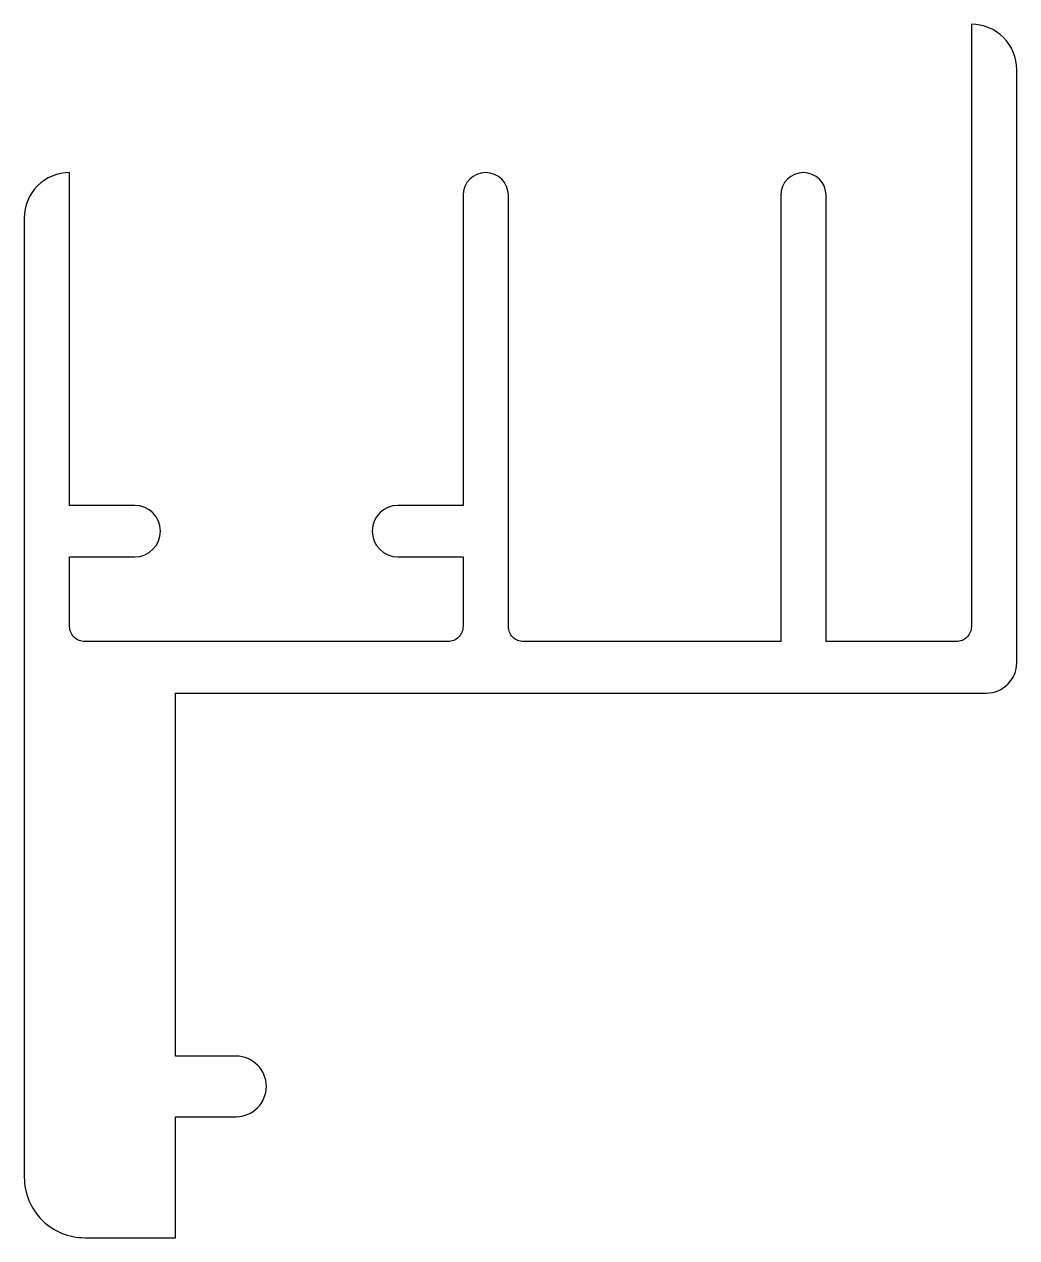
# Model space of a CAD drawing. Extents: x 160 to 192.8, y 209 to 249.1.
import ezdxf

# ---------------------------------------------------------------- set-up
doc = ezdxf.new("R2010")
doc.units = 0
doc.layers.add('ANA', color=220, linetype='CONTINUOUS')

msp = doc.modelspace()

# ---------------------------------------------------------------- linework, layer by layer
at = {"layer": 'ANA'}
msp.add_lwpolyline([(162.011, 228.674, -0.414214), (161.511, 229.174), (161.511, 231.474), (163.661, 231.474, 1), (163.661, 233.174), (161.511, 233.174), (161.511, 244.174, 0.414214), (160.011, 242.674), (160.011, 210.974, 0.414214), (162.011, 208.974), (165.011, 208.974), (165.011, 212.974), (167.011, 212.974, 1), (167.011, 214.974), (165.011, 214.974), (165.011, 226.974), (191.811, 226.974, 0.414214), (192.811, 227.974), (192.811, 247.574, 0.414214), (191.311, 249.074), (191.311, 229.174, -0.414214), (190.811, 228.674), (186.511, 228.674), (186.511, 243.424, 1), (185.011, 243.424), (185.011, 228.674), (176.511, 228.674, -0.414214), (176.011, 229.174), (176.011, 243.424, 1), (174.511, 243.424), (174.511, 233.174), (172.361, 233.174, 1), (172.361, 231.474), (174.511, 231.474), (174.511, 229.174, -0.414214), (174.011, 228.674)], format="xyb", close=True, dxfattribs=at)

doc.saveas('drawing.dxf')
